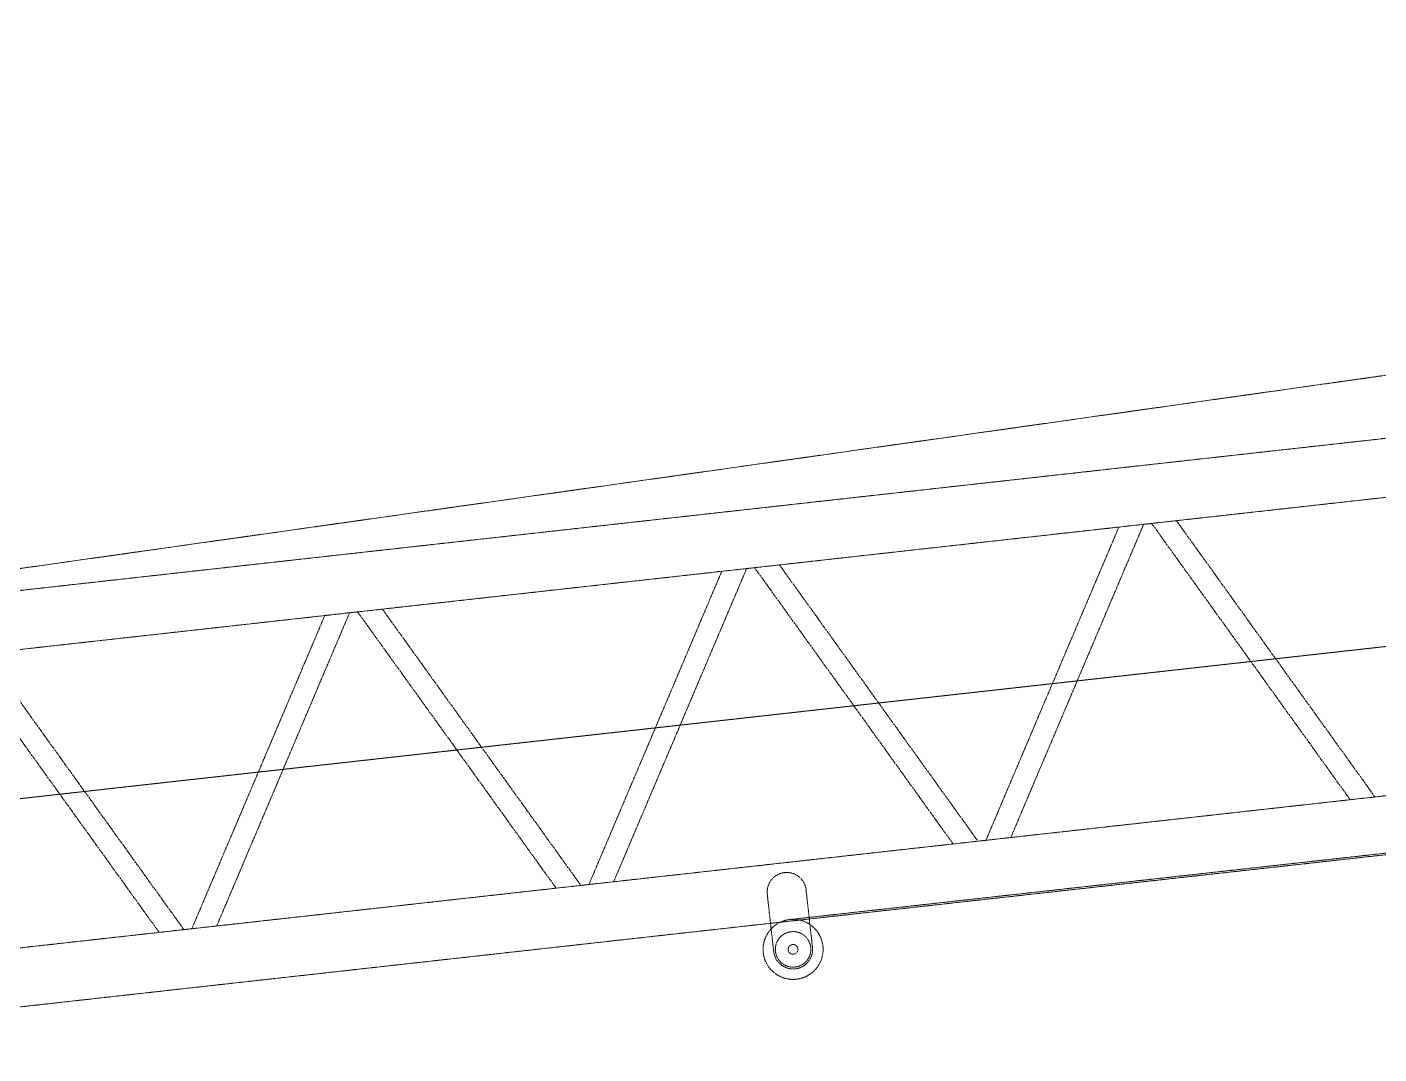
# Model space of a CAD drawing. Extents: x -77424 to 170509, y -26698 to 150000.
# Drawn here: x 35741 to 50970, y 30732 to 42296 of the extents above; entities that cross this region are included whole.
import ezdxf

# ---------------------------------------------------------------- set-up
doc = ezdxf.new("R2010")
doc.units = 0
doc.header["$LTSCALE"] = 3.5
doc.header["$MEASUREMENT"] = 0
doc.linetypes.add('CENTER', pattern=[2, 1.25, -0.25, 0.25, -0.25])
doc.linetypes.add('PHANTOM', pattern=[2.5, 1.25, -0.25, 0.25, -0.25, 0.25, -0.25])
doc.layers.add('_REFERENCE', color=253, linetype='CONTINUOUS')
doc.layers.add('CENTRELINES', color=1, linetype='CENTER', lineweight=5)

# ---------------------------------------------------------------- blocks, each defined once
blk = doc.blocks.new('ZPMC MAIN CRANE STOWED POSITION')
at = {"layer": '_REFERENCE', "linetype": 'PHANTOM', "lineweight": 15, "ltscale": 3}
for p, q in [((16363, 18558), (78615, 25490)), ((16469, 17905), (78688, 24834)), ((16381, 18649), (43104, 22429)), ((16839, 14586), (79057, 21515)), ((16879, 13926), (79131, 20859)), ((34018, 19860), (32520, 16332)), ((34297, 19891), (32800, 16363)), ((34387, 19901), (36624, 16789)), ((34666, 19932), (36903, 16820)), ((29545, 19362), (28048, 15834)), ((29825, 19393), (28327, 15865)), ((29914, 19403), (32151, 16291)), ((30194, 19434), (32431, 16322)), ((25352, 18895), (23855, 15367)), ((25442, 18905), (27679, 15793)), ((25721, 18936), (27958, 15824)), ((25073, 18864), (23575, 15336)), ((21249, 18438), (23486, 15326)), ((20970, 18407), (23207, 15295)), ((30310, 15440), (43727, 16934)), ((30057, 15726), (30129, 15080)), ((30494, 15775), (30566, 15129))]:
    blk.add_line(p, q, dxfattribs=at)
for radius in [338, 200, 55]:
    blk.add_circle((30348, 15104), radius, dxfattribs=at)
for centre, start, end in [((30276, 15750), 6.3544, 186.3544), ((30348, 15104), 186.3544, 6.3544)]:
    blk.add_arc(centre, 220, start, end, dxfattribs=at)
at = {"layer": 'CENTRELINES'}
blk.add_line((80498, 23356), (5295, 14981), dxfattribs=at)

msp = doc.modelspace()

# ---------------------------------------------------------------- block references
at = {"layer": '_REFERENCE'}
msp.add_blockref('ZPMC MAIN CRANE STOWED POSITION', (14022.6, 16805.4), dxfattribs=at)

doc.saveas('drawing.dxf')
